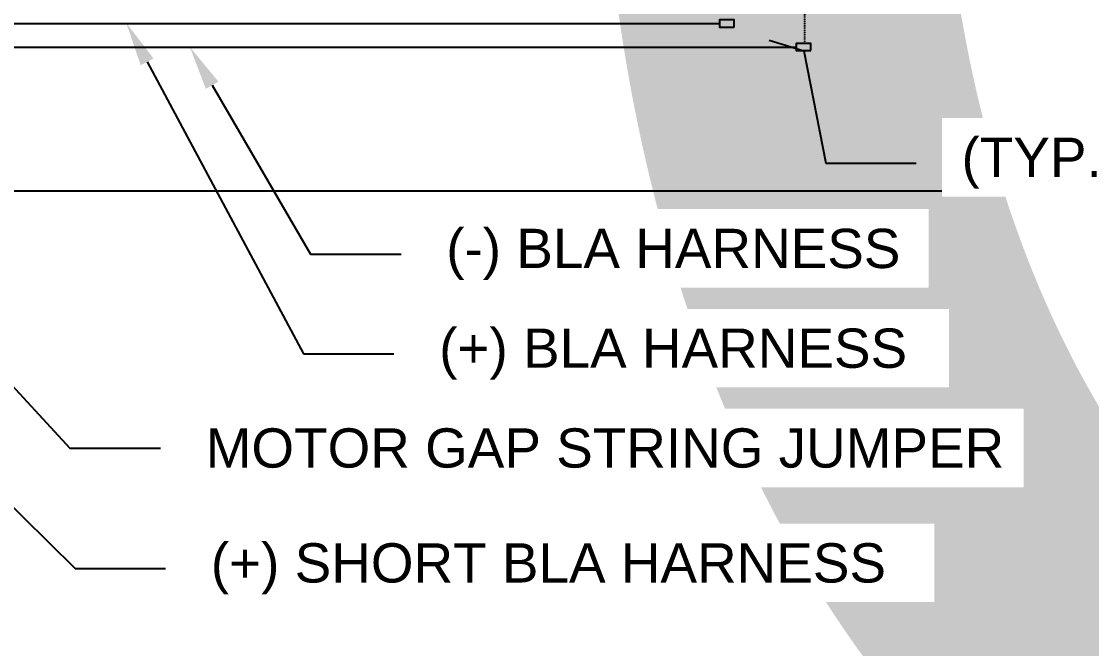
# Model space of a CAD drawing. Header units: feet. Extents: x -327 to 55127, y -297 to 4121.
# Drawn here: x 5339 to 5884, y 2214 to 2533 of the extents above; entities that cross this region are included whole.
import ezdxf
from ezdxf import colors
from ezdxf.entities.mleader import LeaderData, LeaderLine
from ezdxf.enums import TextEntityAlignment as Align
from ezdxf.lldxf.tags import DXFTag
from ezdxf.math import Vec2, Vec3

# ---------------------------------------------------------------- set-up
doc = ezdxf.new("R2018")
doc.units = ezdxf.units.FT
doc.header["$MEASUREMENT"] = 0
doc.linetypes.add('HIDDEN', pattern=[0.375, 0.25, -0.125])
for name, color, linetype in [('E-DC HARNESS-NEG', 170, 'DC HARNESS CABLE'), ('E-DC HARNESS-POS', 10, 'DC HARNESS CABLE'), ('E-HARN-COMP', 8, 'Continuous'), ('E-TRNK-CABL-NEG', 6, 'HIDDEN'), ('G-ANNO-TEXT', 1, 'Continuous')]:
    doc.layers.add(name, color=color, linetype=linetype)
doc.styles.add('NEI-A', font='arial.ttf')
doc.styles.get("Standard").update_dxf_attribs({"font": 'arial.ttf'})
tags = doc.linetypes.add('DC HARNESS CABLE', pattern='A,0.5,-0.2,["DH",Standard,S=0.1,R=0,X=-0.1,Y=-0.05],-0.2', length=0.9).pattern_tags.tags
tags[6] = DXFTag(74, 10)

# ---------------------------------------------------------------- blocks, each defined once
blk = doc.blocks.new('DETAIL_TITLE')
at = {"style": 'NEI-A', "flags": 8}
blk.add_attdef('#', text='', height=0.2, dxfattribs=at).set_placement((0.5922, -0.5109), align=Align.MIDDLE_CENTER)
at = {"lineweight": 30, "flags": 104}
blk.add_attdef('DETAIL_TITLE', text='', height=0.2, dxfattribs=at).set_placement((0.9099, -0.5251), align=Align.BOTTOM_LEFT)
at = {"style": 'NEI-A'}
for tag, p in [('SCALE:', (0.9386, -0.7379)), ('1"_=_', (1.5474, -0.7379))]:
    blk.add_attdef(tag, text='', height=0.1, dxfattribs=at).set_placement(p, align=Align.BOTTOM_LEFT)

msp = doc.modelspace()

# ---------------------------------------------------------------- linework, layer by layer
at = {"layer": 'E-DC HARNESS-NEG', "ltscale": 0.5}
msp.add_lwpolyline([(5093.62, 2519.96), (5733.29, 2519.96)], dxfattribs=at)
at = {"layer": 'E-DC HARNESS-POS', "ltscale": 0.5}
msp.add_lwpolyline([(5092.74, 2531.96), (5694.28, 2531.96)], dxfattribs=at)
at = {"layer": 'E-HARN-COMP'}
for points in [[(5701.78, 2530.15), (5701.78, 2533.77), (5694.32, 2533.77), (5694.32, 2530.15)], [(5740.88, 2518.15), (5740.88, 2521.77), (5733.43, 2521.77), (5733.43, 2518.15)]]:
    msp.add_lwpolyline(points, close=True, dxfattribs=at)
at = {"layer": 'E-TRNK-CABL-NEG', "ltscale": 0.1}
msp.add_lwpolyline([(5737.59, 2589.73), (5737.59, 2521.77)], dxfattribs=at)

# ---------------------------------------------------------------- block references
at = {"layer": 'G-ANNO-TEXT'}
ref = msp.add_blockref('DETAIL_TITLE', (64.44, 3394.18), dxfattribs=dict(at, xscale=128.9267043143703, yscale=128.9267043143703, zscale=128.9267043143703))
lines = msp.add_mtext('{\\LDC BLOCK TYPE-1 (3) STRINGS (78) MODULES [580W] }', dxfattribs={"layer": '0', "insert": (181.75, 3365.15), "char_height": 1362.0506, "attachment_point": 1})
ref.add_attrib('DETAIL_TITLE', '', (181.75, 3365.15)).embed_mtext(lines)
ref = msp.add_blockref('DETAIL_TITLE', (4396.28, 3403.79), dxfattribs=dict(at, xscale=128.9267043143703, yscale=128.9267043143703, zscale=128.9267043143703))
lines = msp.add_mtext('{\\LDC BLOCK TYPE-4 (3) STRINGS (81) MODULES [400W] }', dxfattribs={"layer": '0', "insert": (4513.59, 3374.77), "char_height": 773.2846, "attachment_point": 1})
ref.add_attrib('DETAIL_TITLE', '', (4513.59, 3374.77)).embed_mtext(lines)
ref = msp.add_blockref('DETAIL_TITLE', (57.64, 2212.85), dxfattribs=dict(at, xscale=128.9267043143703, yscale=128.9267043143703, zscale=128.9267043143703))
lines = msp.add_mtext('{\\LDC BLOCK TYPE-2 (2) STRINGS (52) MODULES [580W-SOUTH MOTOR GAP] }', dxfattribs={"layer": '0', "insert": (174.95, 2183.83), "char_height": 1139.5591, "attachment_point": 1})
ref.add_attrib('DETAIL_TITLE', '', (174.95, 2183.83)).embed_mtext(lines)

# ---------------------------------------------------------------- next in the draw order: leaders
ml = msp.add_multileader_mtext('Standard', dxfattribs=at)
ml.set_content('(+) SHORT BLA HARNESS', color=256, style='NEI-A')
ml.set_leader_properties()
ml.build(insert=Vec2(0, 0))
ml.multileader.update_dxf_attribs({"dogleg_length": 0.36, "arrow_head_size": 22.51})
ctx = ml.context
ctx.base_point, ctx.char_height, ctx.arrow_head_size, ctx.landing_gap_size, ctx.plane_origin = Vec3(5412.25, 2254.36, -22.9), 20, 22.51, 23.05, Vec3(12648.14, -2985.44, -22.9)
notes = []
notes.append((ctx, [(0, (1, 1, 0), (5366.15, 2254.36, -22.9), (1, 0), 46.1, [(1, [(5090.65, 2526.29, -22.9)], 0, [])])]))
ctx.mtext.insert, ctx.mtext.width, ctx.mtext.flow_direction = Vec3(5435.3, 2267.3, -22.9), 358.4106, 5
ctx.mtext.has_bg_fill, ctx.mtext.bg_color, ctx.mtext.bg_scale_factor, ctx.mtext.bg_transparency, ctx.mtext.use_window_bg_color = 1, -1073741824, 1.5, 0, 1
for ctx, leaders in notes:
    for number, flags, end, landing, length, lines in leaders:
        leader = LeaderData()
        leader.index, (leader.has_last_leader_line, leader.has_dogleg_vector, leader.attachment_direction) = number, flags
        leader.last_leader_point, leader.dogleg_vector, leader.dogleg_length = Vec3(end), Vec3(landing), length
        for number, points, colour, breaks in lines:
            line = LeaderLine()
            line.index, line.vertices, line.color, line.breaks = number, Vec3.list(points), colors.encode_raw_color(colour), breaks
            leader.lines.append(line)
        ctx.leaders.append(leader)

# ---------------------------------------------------------------- next in the draw order: leaders
ml = msp.add_multileader_mtext('Standard', dxfattribs=at)
ml.set_content('(TYP.) BLA HARNESS CONNECTORS', color=256, style='NEI-A')
ml.set_leader_properties()
ml.build(insert=Vec2(0, 0))
ml.multileader.update_dxf_attribs({"dogleg_length": 0.36, "arrow_head_size": 22.51})
ctx = ml.context
ctx.base_point, ctx.char_height, ctx.arrow_head_size, ctx.landing_gap_size, ctx.plane_origin = Vec3(5794.56, 2460.88), 20, 22.51, 23.05, Vec3(12173.06, -3391.33)
notes = []
notes.append((ctx, [(0, (1, 1, 0), (5748.46, 2460.88), (1, 0), 46.1, [(0, [(5698.05, 2530.15), (5737.28, 2518.11)], 0, [])])]))
ctx.mtext.insert, ctx.mtext.width, ctx.mtext.flow_direction = Vec3(5817.61, 2473.82), 489.3132, 5
ctx.mtext.has_bg_fill, ctx.mtext.bg_color, ctx.mtext.bg_scale_factor, ctx.mtext.bg_transparency, ctx.mtext.use_window_bg_color = 1, -1073741824, 1.5, 0, 1
for ctx, leaders in notes:
    for number, flags, end, landing, length, lines in leaders:
        leader = LeaderData()
        leader.index, (leader.has_last_leader_line, leader.has_dogleg_vector, leader.attachment_direction) = number, flags
        leader.last_leader_point, leader.dogleg_vector, leader.dogleg_length = Vec3(end), Vec3(landing), length
        for number, points, colour, breaks in lines:
            line = LeaderLine()
            line.index, line.vertices, line.color, line.breaks = number, Vec3.list(points), colors.encode_raw_color(colour), breaks
            leader.lines.append(line)
        ctx.leaders.append(leader)

# ---------------------------------------------------------------- next in the draw order: leaders
ml = msp.add_multileader_mtext('Standard', dxfattribs=at)
ml.set_content('(+) BLA HARNESS', color=256, style='NEI-A')
ml.set_leader_properties()
ml.build(insert=Vec2(0, 0))
ml.multileader.update_dxf_attribs({"dogleg_length": 0.36, "arrow_head_size": 22.51})
ctx = ml.context
ctx.base_point, ctx.char_height, ctx.arrow_head_size, ctx.landing_gap_size, ctx.plane_origin = Vec3(5528.54, 2363.7), 20, 22.51, 23.05, Vec3(12951.01, -2979.44)
notes = []
notes.append((ctx, [(0, (1, 1, 0), (5482.44, 2363.7), (1, 0), 46.1, [(1, [(5392.21, 2532.29)], 0, [])])]))
ctx.mtext.insert, ctx.mtext.width, ctx.mtext.flow_direction = Vec3(5551.59, 2376.64), 249.6053, 5
ctx.mtext.has_bg_fill, ctx.mtext.bg_color, ctx.mtext.bg_scale_factor, ctx.mtext.bg_transparency, ctx.mtext.use_window_bg_color = 1, -1073741824, 1.5, 0, 1
for ctx, leaders in notes:
    for number, flags, end, landing, length, lines in leaders:
        leader = LeaderData()
        leader.index, (leader.has_last_leader_line, leader.has_dogleg_vector, leader.attachment_direction) = number, flags
        leader.last_leader_point, leader.dogleg_vector, leader.dogleg_length = Vec3(end), Vec3(landing), length
        for number, points, colour, breaks in lines:
            line = LeaderLine()
            line.index, line.vertices, line.color, line.breaks = number, Vec3.list(points), colors.encode_raw_color(colour), breaks
            leader.lines.append(line)
        ctx.leaders.append(leader)

# ---------------------------------------------------------------- next in the draw order: leaders
ml = msp.add_multileader_mtext('Standard', dxfattribs=at)
ml.set_content('(-) BLA HARNESS', color=256, style='NEI-A')
ml.set_leader_properties()
ml.build(insert=Vec2(0, 0))
ml.multileader.update_dxf_attribs({"dogleg_length": 0.36, "arrow_head_size": 22.51})
ctx = ml.context
ctx.base_point, ctx.char_height, ctx.arrow_head_size, ctx.landing_gap_size, ctx.plane_origin = Vec3(5532.14, 2414.49), 20, 22.51, 23.05, Vec3(12972.26, -2991.77)
notes = []
notes.append((ctx, [(0, (1, 1, 0), (5486.04, 2414.49), (1, 0), 46.1, [(1, [(5424.62, 2519.96)], 0, [])])]))
ctx.mtext.insert, ctx.mtext.width, ctx.mtext.flow_direction = Vec3(5555.18, 2427.43), 235.6154, 5
ctx.mtext.has_bg_fill, ctx.mtext.bg_color, ctx.mtext.bg_scale_factor, ctx.mtext.bg_transparency, ctx.mtext.use_window_bg_color = 1, -1073741824, 1.5, 0, 1
for ctx, leaders in notes:
    for number, flags, end, landing, length, lines in leaders:
        leader = LeaderData()
        leader.index, (leader.has_last_leader_line, leader.has_dogleg_vector, leader.attachment_direction) = number, flags
        leader.last_leader_point, leader.dogleg_vector, leader.dogleg_length = Vec3(end), Vec3(landing), length
        for number, points, colour, breaks in lines:
            line = LeaderLine()
            line.index, line.vertices, line.color, line.breaks = number, Vec3.list(points), colors.encode_raw_color(colour), breaks
            leader.lines.append(line)
        ctx.leaders.append(leader)

# ---------------------------------------------------------------- next in the draw order: leaders
ml = msp.add_multileader_mtext('Standard', dxfattribs=at)
ml.set_content('MOTOR GAP STRING JUMPER', color=256, style='NEI-A')
ml.set_leader_properties()
ml.build(insert=Vec2(0, 0))
ml.multileader.update_dxf_attribs({"dogleg_length": 0.36, "arrow_head_size": 22.51})
ctx = ml.context
ctx.base_point, ctx.char_height, ctx.arrow_head_size, ctx.landing_gap_size, ctx.plane_origin = Vec3(5409.63, 2315.64, -22.9), 20, 22.51, 23.05, Vec3(12736.78, -2992.56, -22.9)
notes = []
notes.append((ctx, [(0, (1, 1, 0), (5363.53, 2315.64, -22.9), (1, 0), 46.1, [(0, [(5092.28, 2609.21, -22.9)], 0, [])])]))
ctx.mtext.insert, ctx.mtext.width, ctx.mtext.flow_direction = Vec3(5432.68, 2325.81, -22.9), 406.5438, 5
ctx.mtext.has_bg_fill, ctx.mtext.bg_color, ctx.mtext.bg_scale_factor, ctx.mtext.bg_transparency, ctx.mtext.use_window_bg_color = 1, -1073741824, 1.5, 0, 1
for ctx, leaders in notes:
    for number, flags, end, landing, length, lines in leaders:
        leader = LeaderData()
        leader.index, (leader.has_last_leader_line, leader.has_dogleg_vector, leader.attachment_direction) = number, flags
        leader.last_leader_point, leader.dogleg_vector, leader.dogleg_length = Vec3(end), Vec3(landing), length
        for number, points, colour, breaks in lines:
            line = LeaderLine()
            line.index, line.vertices, line.color, line.breaks = number, Vec3.list(points), colors.encode_raw_color(colour), breaks
            leader.lines.append(line)
        ctx.leaders.append(leader)

doc.saveas('drawing.dxf')
